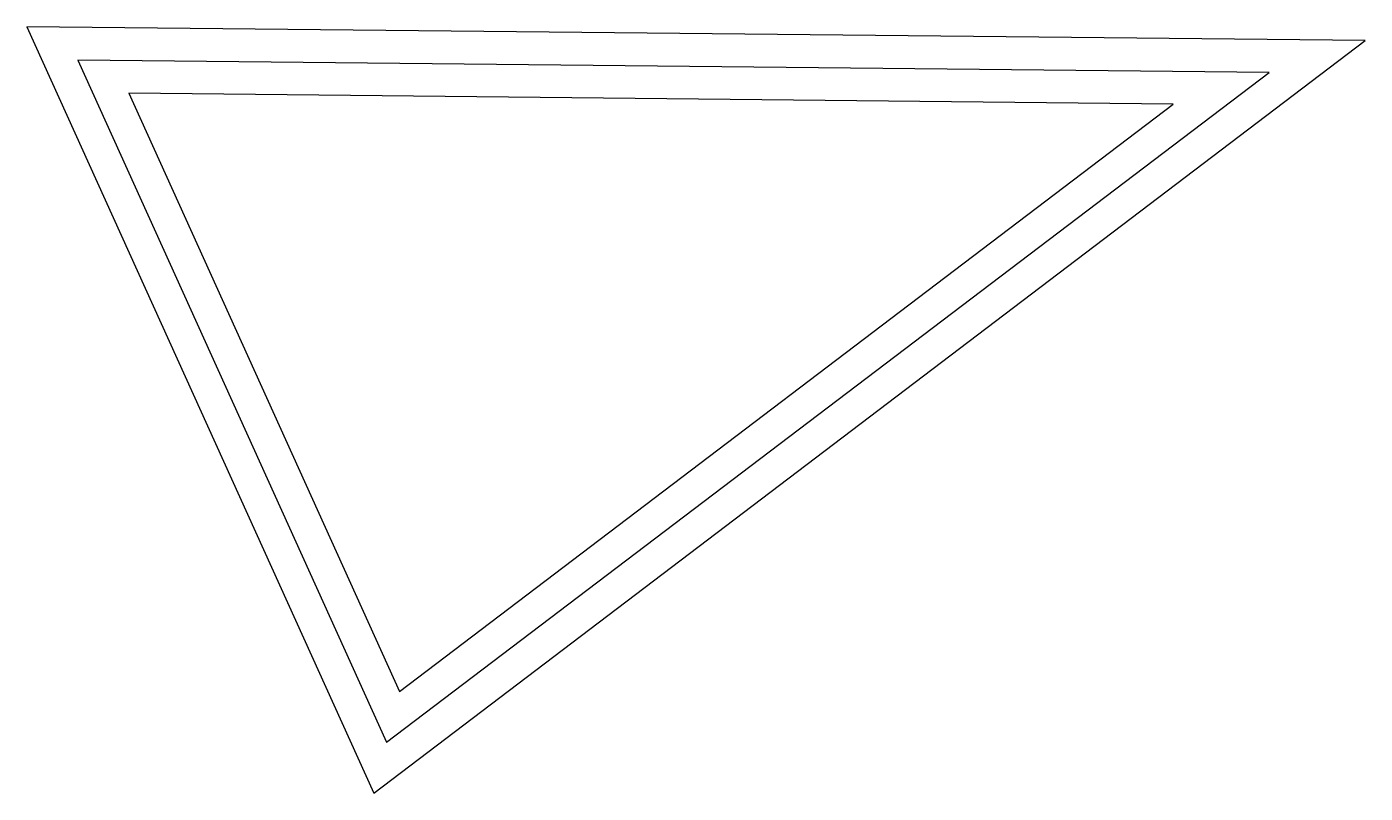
# Model space of a CAD drawing. Header units: millimetres. Extents: x -145 to 59, y 41 to 158.
import ezdxf

# ---------------------------------------------------------------- set-up
doc = ezdxf.new("R2010")
doc.units = ezdxf.units.MM
doc.layers.get('0').update_dxf_attribs({"linetype": 'CONTINUOUS'})

msp = doc.modelspace()

# ---------------------------------------------------------------- linework, layer by layer
for points in [[(-92.16, 41.14), (59.21, 156.04), (-145.12, 158.16)], [(44.55, 151.19), (-137.33, 153.08), (-90.19, 48.91)], [(-129.55, 148), (-88.22, 56.68), (29.89, 146.34)]]:
    msp.add_lwpolyline(points, close=True)

doc.saveas('drawing.dxf')
